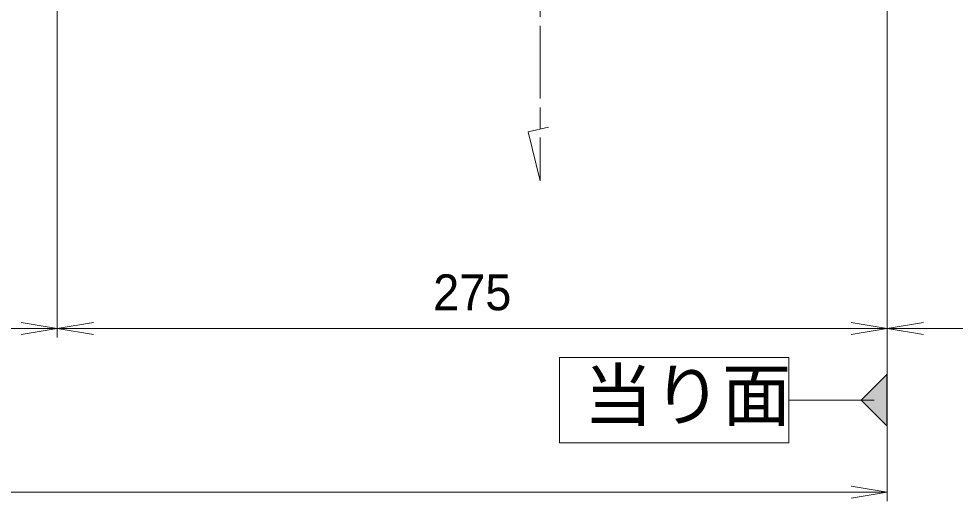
# Model space of a CAD drawing. Units: millimetres at full size, sheet at 1:2; details may follow other scales. Extents: x 4078 to 5758, y -31 to 1157.
# Drawn here: x 5200.1 to 5510.4, y 293.3 to 453.2 of the extents above; entities that cross this region are included whole.
import ezdxf
from ezdxf.enums import TextEntityAlignment as Align

# ---------------------------------------------------------------- set-up
doc = ezdxf.new("R2010")
doc.units = ezdxf.units.MM
doc.header["$LTSCALE"] = 2
doc.linetypes.add('CHAIN', pattern=[18.5, 12, -1.5, 3.5, -1.5])
doc.layers.add('4中心線', color=1, linetype='CHAIN', lineweight=15)
doc.layers.add('6寸法線', color=4, linetype='Continuous', lineweight=13)
doc.styles.add('ＭＳ Ｐゴシック', font='')
doc.styles.get('ＭＳ Ｐゴシック').set_extended_font_data('MS PGothic')

# ---------------------------------------------------------------- blocks, each defined once
blk = doc.blocks.new('open_arrow')
at = {"color": 0, "linetype": 'Continuous', "lineweight": -2}
blk.add_lwpolyline([(7.5, 1.25), (0, 0), (7.5, -1.25)], dxfattribs=at)

msp = doc.modelspace()

# ---------------------------------------------------------------- hatches: boundary and pattern name
at = {"layer": '6寸法線'}
msp.add_hatch(color=256, dxfattribs=at).paths.add_polyline_path([(5487.719, 318.316), (5479.234, 326.801), (5487.719, 335.287)])

# ---------------------------------------------------------------- linework, layer by layer
at = {"layer": '4中心線'}
msp.add_line((5372.851, 635.798), (5372.851, 399.465), dxfattribs=at)
at = {"layer": '4中心線', "linetype": 'Continuous'}
for p, q in [((5368.927, 415.658), (5375.572, 417.268)), ((5372.851, 399.465), (5368.927, 415.658))]:
    msp.add_line(p, q, dxfattribs=at)
at = {"layer": '6寸法線'}
for p, q in [((5487.851, 567.344), (5487.851, 347.537)), ((5487.851, 551.04), (5487.851, 347.537)), ((5487.851, 537.604), (5487.851, 293.317)), ((5212.851, 499.858), (5212.851, 347.537)), ((5212.851, 499.858), (5212.851, 347.537)), ((5118.872, 350.537), (5212.851, 350.537)), ((5212.851, 350.537), (5487.851, 350.537)), ((5487.851, 350.537), (5662.851, 350.537)), ((5379.222, 340.937), (5379.222, 312.665)), ((5455.258, 340.937), (5379.222, 340.937)), ((5455.258, 340.937), (5455.258, 312.665)), ((5479.234, 326.801), (5487.719, 335.286)), ((5483.476, 326.801), (5455.258, 326.801)), ((5487.719, 318.315), (5479.234, 326.801)), ((5455.258, 312.665), (5379.222, 312.665)), ((5487.851, 296.317), (4787.851, 296.317))]:
    msp.add_line(p, q, dxfattribs=at)
msp.add_lwpolyline([(5487.719, 318.316), (5479.234, 326.801), (5487.719, 335.287)], close=True, dxfattribs=at)

# ---------------------------------------------------------------- block references
at = {"layer": '6寸法線', "xscale": 1.6, "yscale": 1.6, "rotation": 180}
for p in [(5212.851, 350.537), (5487.851, 350.537), (5487.851, 296.317)]:
    msp.add_blockref('open_arrow', p, dxfattribs=at)
at = {"layer": '6寸法線', "xscale": 1.6, "yscale": 1.6}
for p in [(5212.851, 350.537), (5487.851, 350.537)]:
    msp.add_blockref('open_arrow', p, dxfattribs=at)

# ---------------------------------------------------------------- texts
at = {"layer": '6寸法線', "style": 'ＭＳ Ｐゴシック'}
msp.add_text('275', height=11.88, dxfattribs=at).set_placement((5350.351, 362.537), align=Align.MIDDLE_CENTER)
msp.add_text('当り面', height=16.79, dxfattribs=at).set_placement((5387.3, 315.099), align=Align.BOTTOM_LEFT)

doc.saveas('drawing.dxf')
